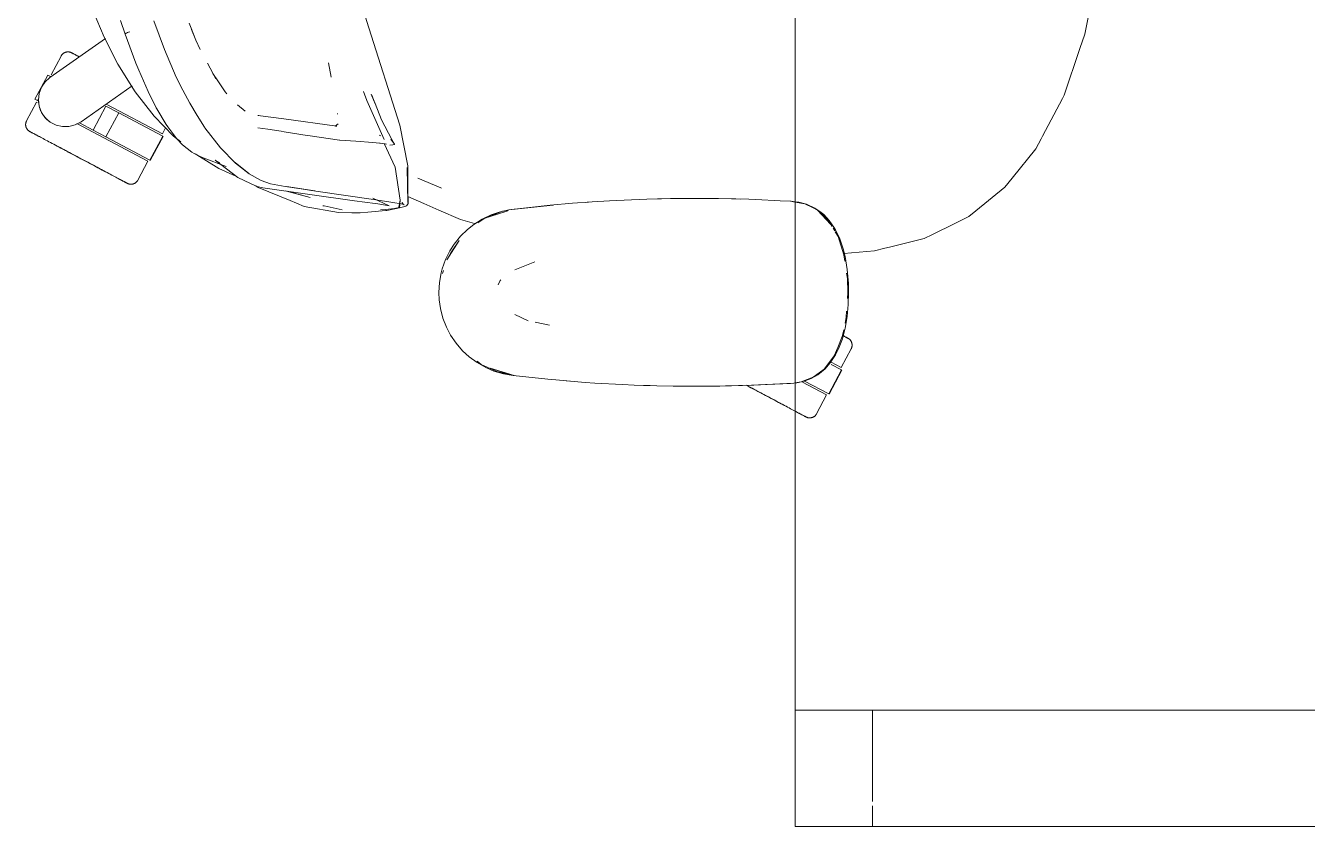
# Model space of a CAD drawing. Header units: millimetres. Extents: x 155927 to 295199, y -4084 to 97293.
# Drawn here: x 158387 to 159048, y 32621 to 33034 of the extents above; entities that cross this region are included whole.
import ezdxf

# ---------------------------------------------------------------- set-up
doc = ezdxf.new("R2010")
doc.units = ezdxf.units.MM
doc.header["$MEASUREMENT"] = 0
doc.layers.add('G-IMPT', color=8, linetype='CONTINUOUS', lineweight=9)
doc.layers.add('I-FURN', color=8, linetype='CONTINUOUS', lineweight=9)

msp = doc.modelspace()

# ---------------------------------------------------------------- linework, layer by layer
at = {"layer": 'G-IMPT'}
for p, q in [((158564.03, 33033.21), (158554.85, 33063.18)), ((158420.04, 33046.29), (158427.56, 33028.32)), ((158936.21, 33043.78), (158933.34, 33029.96)), ((158438.44, 33030), (158436.03, 33036.94)), ((158458.6, 33022.01), (158453.14, 33036.89)), ((158471.44, 33035.7), (158472.11, 33033.97)), ((158438.4, 33030), (158438.43, 33030.14)), ((158443.97, 33015.04), (158438.4, 33030)), ((158438.43, 33030.14), (158438.84, 33030.41)), ((158438.43, 33030.14), (158438.45, 33030.18)), ((158438.43, 33030.14), (158438.44, 33030)), ((158438.84, 33030.41), (158438.45, 33030.18)), ((158439.67, 33030.79), (158438.84, 33030.41)), ((158439.02, 33030.51), (158438.84, 33030.41)), ((158439.67, 33030.79), (158439.02, 33030.51)), ((158439.67, 33030.79), (158440.72, 33031.21)), ((158439.67, 33030.79), (158440.13, 33030.99)), ((158440.72, 33031.21), (158440.13, 33030.99)), ((158474.83, 33026.89), (158472.11, 33033.97)), ((158474.83, 33026.89), (158472.52, 33032.34)), ((158564.03, 33033.21), (158580.02, 32982.96)), ((158930.83, 33022.53), (158933.34, 33029.96)), ((158434.65, 33014.54), (158427.56, 33028.32)), ((158458.6, 33022.01), (158464.78, 33007.79)), ((158477.03, 33022.05), (158474.83, 33026.89)), ((158930.83, 33022.53), (158922.68, 32998.44)), ((158443.63, 33000.25), (158434.65, 33014.54)), ((158445.45, 33011.36), (158443.97, 33015.04)), ((158450.22, 33000.4), (158445.45, 33011.36)), ((158480.9, 33015), (158485.09, 33006.9)), ((158483.58, 33009.67), (158486.14, 33005.92)), ((158483.58, 33009.67), (158485.09, 33006.9)), ((158543.31, 33015.09), (158544.72, 33007.84)), ((158468.17, 33001.06), (158464.78, 33007.79)), ((158486.14, 33005.92), (158486.54, 33005.34)), ((158486.54, 33005.34), (158490.03, 33000.2)), ((158443.63, 33000.25), (158453.43, 32987.65)), ((158450.44, 32999.96), (158450.22, 33000.4)), ((158450.22, 33000.4), (158454.75, 32991.35)), ((158450.22, 33000.4), (158454.44, 32991.95)), ((158450.44, 32999.96), (158454.75, 32991.35)), ((158468.17, 33001.06), (158471.74, 32994.27)), ((158490.03, 33000.2), (158490.78, 32999.1)), ((158561.3, 33000.37), (158563.05, 32995.79)), ((158563.05, 32995.79), (158571.97, 32975.63)), ((158567.34, 32994.15), (158565.33, 32999.05)), ((158565.33, 32999.05), (158567.35, 32993.94)), ((158567.35, 32993.94), (158565.56, 32998.47)), ((158911.5, 32977.27), (158921.8, 32996.78)), ((158921.8, 32996.78), (158922.68, 32998.44)), ((158454.75, 32991.35), (158454.44, 32991.95)), ((158454.75, 32991.35), (158459.48, 32983.35)), ((158475.5, 32988.04), (158471.74, 32994.27)), ((158496.3, 32993.57), (158500.21, 32990.23)), ((158547.99, 32988.62), (158547.95, 32988.97)), ((158570.6, 32985.68), (158567.34, 32994.15)), ((158463.39, 32977.35), (158453.43, 32987.65)), ((158460.35, 32982.06), (158459.48, 32983.35)), ((158475.5, 32988.04), (158479.39, 32981.94)), ((158520.16, 32986.29), (158506.8, 32988.07)), ((158506.8, 32988.07), (158507.27, 32987.93)), ((158520.16, 32986.29), (158547.49, 32982.56)), ((158548.34, 32983.67), (158546.78, 32982.43)), ((158546.99, 32982.47), (158547.23, 32982.51)), ((158547.49, 32982.56), (158547.23, 32982.51)), ((158570.6, 32985.68), (158575.88, 32975.57)), ((158580.02, 32982.96), (158584.22, 32962.01)), ((158465.06, 32975.93), (158460.35, 32982.06)), ((158467.06, 32974.35), (158463.39, 32977.35)), ((158465.06, 32975.93), (158467.96, 32972.91)), ((158479.55, 32981.69), (158479.39, 32981.94)), ((158487.58, 32971.25), (158479.55, 32981.69)), ((158511.97, 32980.94), (158506.89, 32981.68)), ((158511.97, 32980.94), (158518.8, 32979.88)), ((158518.8, 32979.88), (158520.46, 32979.61)), ((158532.24, 32977.75), (158520.46, 32979.61)), ((158533.79, 32977.5), (158532.24, 32977.75)), ((158549, 32975.29), (158533.79, 32977.5)), ((158569.59, 32977.8), (158570.03, 32977.53)), ((158577.23, 32973.12), (158575.39, 32975.82)), ((158908.07, 32970.76), (158910.78, 32975.89)), ((158911.5, 32977.27), (158910.78, 32975.89)), ((158472.82, 32969.05), (158467.96, 32972.91)), ((158495.31, 32963.35), (158487.58, 32971.25)), ((158549, 32975.29), (158549.08, 32975.28)), ((158549.08, 32975.28), (158557.33, 32974.66)), ((158566.17, 32974.03), (158557.33, 32974.66)), ((158566.17, 32974.03), (158569.58, 32973.78)), ((158569.95, 32973.73), (158569.58, 32973.78)), ((158569.95, 32973.73), (158572.41, 32973.45)), ((158577.59, 32961.31), (158572, 32973.6)), ((158572.41, 32973.45), (158572.47, 32973.43)), ((158573.25, 32973.15), (158572.47, 32973.43)), ((158574.98, 32972.67), (158576.51, 32972.84)), ((158577.23, 32973.12), (158575.88, 32975.57)), ((158576.51, 32972.84), (158577.2, 32972.99)), ((158577.2, 32972.99), (158577.23, 32973.12)), ((158577.23, 32973.12), (158577.26, 32973.28)), ((158908.07, 32970.76), (158895.86, 32955.63)), ((158473.96, 32968.43), (158472.82, 32969.05)), ((158473.96, 32968.43), (158476.39, 32967.26)), ((158475.31, 32967.74), (158474.55, 32968.24)), ((158475.31, 32967.74), (158486.76, 32960.62)), ((158476.39, 32967.26), (158478.62, 32966.19)), ((158490.53, 32961.68), (158478.62, 32966.19)), ((158484.87, 32964.91), (158496.52, 32955.99)), ((158484.87, 32964.91), (158487.21, 32963.57)), ((158502.05, 32958.26), (158495.1, 32963.66)), ((158495.1, 32963.66), (158498.68, 32960.85)), ((158495.31, 32963.35), (158502.28, 32957.93)), ((158486.76, 32960.62), (158495.39, 32956.64)), ((158496.52, 32955.99), (158503.1, 32952.93)), ((158502.05, 32958.26), (158498.68, 32960.85)), ((158502.28, 32957.93), (158508.11, 32954.64)), ((158577.59, 32961.31), (158580.3, 32944.26)), ((158583.78, 32961.12), (158584.36, 32942.68)), ((158583.78, 32961.12), (158584.26, 32943.14)), ((158584.22, 32962.01), (158584.26, 32943.14)), ((158503.1, 32952.93), (158506.46, 32951.36)), ((158505.85, 32951.65), (158507.02, 32950.87)), ((158509.46, 32950.71), (158506.46, 32951.36)), ((158507.02, 32950.87), (158523.47, 32944.08)), ((158508.53, 32954.43), (158508.11, 32954.64)), ((158508.53, 32954.43), (158513.32, 32952.68)), ((158556.67, 32944.04), (158509.46, 32950.71)), ((158513.32, 32952.68), (158521, 32951.38)), ((158536.16, 32949.08), (158521, 32951.38)), ((158536.16, 32949.08), (158521.57, 32951.31)), ((158536.76, 32948.98), (158521.57, 32951.31)), ((158589.36, 32955.58), (158601.22, 32950.65)), ((158601.48, 32950.55), (158601.22, 32950.65)), ((158877.15, 32938.8), (158892.1, 32950.97)), ((158892.1, 32950.97), (158895.86, 32955.63)), ((158533.88, 32945.59), (158520.93, 32949.09)), ((158533.88, 32945.59), (158521.99, 32948.94)), ((158523.47, 32944.08), (158526.84, 32942.69)), ((158530.7, 32941.09), (158526.84, 32942.69)), ((158536.76, 32948.98), (158567.64, 32944.43)), ((158556.67, 32944.04), (158567.34, 32942.6)), ((158566.09, 32945.41), (158574.52, 32941.41)), ((158567.64, 32944.43), (158575.49, 32943.32)), ((158581.76, 32942.21), (158575.49, 32943.32)), ((158579.62, 32940.68), (158580.3, 32944.26)), ((158579.62, 32940.68), (158580.24, 32944.22)), ((158580.24, 32944.22), (158579.85, 32940.27)), ((158581.41, 32942.75), (158581.33, 32943.25)), ((158581.41, 32942.75), (158581.73, 32942.21)), ((158584.39, 32942.56), (158584.2, 32943.42)), ((158584.2, 32943.42), (158584.22, 32943.31)), ((158584.26, 32943.14), (158584.22, 32943.31)), ((158592.42, 32942.55), (158584.25, 32946.11)), ((158584.36, 32942.68), (158584.26, 32943.14)), ((158657.65, 32941.7), (158669.05, 32942.68)), ((158679.34, 32943.41), (158669.05, 32942.68)), ((158677.3, 32943.28), (158675.88, 32943.14)), ((158677.3, 32943.28), (158679.2, 32943.37)), ((158679.34, 32943.41), (158688.21, 32943.97)), ((158699.52, 32944.51), (158688.21, 32943.97)), ((158699.52, 32944.51), (158707.4, 32944.81)), ((158719.7, 32945.1), (158707.4, 32944.81)), ((158712.92, 32944.97), (158715, 32944.97)), ((158719.7, 32945.1), (158725.17, 32945.18)), ((158739.89, 32945.18), (158725.17, 32945.18)), ((158744.4, 32945.13), (158739.89, 32945.18)), ((158744.4, 32945.13), (158760.07, 32944.75)), ((158751.12, 32944.95), (158753.34, 32944.95)), ((158756.02, 32944.84), (158753.34, 32944.95)), ((158760.07, 32944.75), (158763.61, 32944.63)), ((158776.17, 32944.01), (158763.61, 32944.63)), ((158776.17, 32944.01), (158781.84, 32943.73)), ((158783.91, 32943.3), (158781.61, 32943.73)), ((158781.84, 32943.73), (158783.91, 32943.47)), ((158783.91, 32943.47), (158785.84, 32943.23)), ((158788.96, 32942.36), (158783.91, 32943.3)), ((158785.84, 32943.23), (158789.8, 32942.16)), ((158548.39, 32937.86), (158530.7, 32941.09)), ((158540.95, 32941.31), (158540.38, 32941.46)), ((158550.26, 32939.27), (158540.95, 32941.31)), ((158548.39, 32937.86), (158555.36, 32937.83)), ((158559.53, 32937.83), (158555.36, 32937.83)), ((158563.49, 32938.17), (158559.53, 32937.83)), ((158563.49, 32938.17), (158572.81, 32938.97)), ((158568.63, 32942.38), (158567.34, 32942.6)), ((158573.65, 32941.55), (158568.63, 32942.38)), ((158572.64, 32939.49), (158570.05, 32939.28)), ((158572.64, 32939.49), (158577.33, 32940.01)), ((158572.81, 32938.97), (158573.28, 32939.01)), ((158577.53, 32939.83), (158573.28, 32939.01)), ((158574.52, 32941.41), (158573.65, 32941.55)), ((158577.94, 32940.09), (158577.33, 32940.01)), ((158577.53, 32939.83), (158579.85, 32940.27)), ((158577.94, 32940.09), (158581.22, 32940.62)), ((158581.14, 32942.38), (158582.23, 32941.82)), ((158581.14, 32942.38), (158581.76, 32942.21)), ((158581.22, 32940.62), (158583.08, 32941.17)), ((158581.73, 32942.21), (158582.23, 32941.82)), ((158583.62, 32941.49), (158583.08, 32941.17)), ((158583.62, 32941.49), (158584, 32941.99)), ((158584.39, 32942.56), (158584, 32941.99)), ((158600.26, 32939.13), (158592.42, 32942.55)), ((158611.38, 32934.27), (158600.26, 32939.13)), ((158622.54, 32934.55), (158627.12, 32936.74)), ((158623.87, 32934.95), (158635.72, 32938.76)), ((158633.09, 32938.55), (158624.9, 32935.35)), ((158626.57, 32935.85), (158635.72, 32938.76)), ((158627.12, 32936.74), (158631.26, 32938.19)), ((158636.22, 32939.35), (158631.26, 32938.19)), ((158636.14, 32939.13), (158633.09, 32938.55)), ((158636.22, 32939.35), (158659.17, 32941.8)), ((158636.22, 32939.35), (158657.65, 32941.7)), ((158636.22, 32939.35), (158639.03, 32939.68)), ((158659.17, 32941.8), (158639.03, 32939.68)), ((158793.22, 32940.26), (158788.96, 32942.36)), ((158794.12, 32940.18), (158789.8, 32942.16)), ((158793.22, 32940.26), (158795.45, 32939.15)), ((158794.12, 32940.18), (158797.34, 32937.97)), ((158795.45, 32939.15), (158797.86, 32936.92)), ((158802.36, 32931.76), (158795.45, 32939.15)), ((158801.16, 32933.85), (158795.45, 32939.15)), ((158798.67, 32936.84), (158797.34, 32937.97)), ((158800.94, 32933.38), (158797.86, 32936.92)), ((158798.67, 32936.84), (158801.53, 32933.79)), ((158877.15, 32938.8), (158873.5, 32935.82)), ((158611.38, 32934.27), (158618.54, 32932.2)), ((158614.91, 32929.2), (158618.22, 32931.82)), ((158622.54, 32934.55), (158618.22, 32931.82)), ((158623.87, 32934.95), (158620.29, 32932.52)), ((158623.87, 32934.95), (158626.57, 32935.85)), ((158624.57, 32935.22), (158623.87, 32934.95)), ((158802.36, 32931.76), (158801.08, 32933.23)), ((158803.05, 32930.7), (158801.16, 32933.85)), ((158801.53, 32933.79), (158803.98, 32930.34)), ((158804.38, 32928.47), (158803.52, 32929.91)), ((158804.78, 32928.97), (158803.98, 32930.34)), ((158854.87, 32926.65), (158866.33, 32932.29)), ((158873.5, 32935.82), (158866.33, 32932.29)), ((158604.25, 32913.52), (158610.58, 32923.47)), ((158606.42, 32917.2), (158610.58, 32923.47)), ((158611.3, 32925.65), (158608.12, 32921.68)), ((158611.3, 32925.65), (158614.91, 32929.2)), ((158806.12, 32925.55), (158804.66, 32928)), ((158806.99, 32924.33), (158804.78, 32928.97)), ((158809.15, 32916.15), (158806.12, 32925.55)), ((158808.73, 32919.24), (158806.99, 32924.33)), ((158850.5, 32924.5), (158832.56, 32920.1)), ((158854.87, 32926.65), (158850.5, 32924.5)), ((158603.61, 32913.62), (158605.85, 32918.13)), ((158604.25, 32913.52), (158606.42, 32917.2)), ((158605.85, 32918.13), (158608.12, 32921.68)), ((158808.73, 32919.24), (158809.71, 32915.31)), ((158809.02, 32916.78), (158824.9, 32918.22)), ((158824.9, 32918.22), (158830.19, 32919.52)), ((158832.56, 32920.1), (158830.19, 32919.52)), ((158603.61, 32913.62), (158601.9, 32908.85)), ((158649.74, 32912.45), (158639.31, 32908.3)), ((158809.62, 32912.86), (158809.15, 32916.15)), ((158809.71, 32915.31), (158810.82, 32908.55)), ((158600.45, 32901.77), (158601.33, 32906.72)), ((158601.33, 32906.72), (158601.9, 32908.85)), ((158602.59, 32908.07), (158602.08, 32906.38)), ((158631.79, 32902.78), (158632.08, 32903.23)), ((158810.88, 32903.9), (158810.49, 32906.68)), ((158811.4, 32901.24), (158810.82, 32908.55)), ((158810.88, 32903.9), (158811.11, 32896.73)), ((158600.16, 32896.73), (158600.45, 32901.77)), ((158600.16, 32896.73), (158600.33, 32892.88)), ((158630.77, 32900.56), (158631.79, 32902.78)), ((158810.92, 32893.62), (158811.11, 32896.73)), ((158811.49, 32896.73), (158811.31, 32890.39)), ((158811.4, 32901.24), (158811.49, 32896.73)), ((158600.98, 32888.37), (158600.33, 32892.88)), ((158810.74, 32884.24), (158811.31, 32890.39)), ((158600.98, 32888.37), (158602.24, 32883.5)), ((158604.07, 32878.79), (158602.24, 32883.5)), ((158639.4, 32885.35), (158646.19, 32882.08)), ((158809.71, 32880.92), (158810.33, 32883.9)), ((158810.74, 32884.24), (158809.74, 32878.31)), ((158810.33, 32883.9), (158810.52, 32887.11)), ((158606.26, 32874.63), (158604.07, 32878.79)), ((158657.24, 32879.75), (158649.8, 32881.32)), ((158808.29, 32873.94), (158809, 32877.41)), ((158808.31, 32872.83), (158809.74, 32878.31)), ((158606.26, 32874.63), (158609.09, 32870.46)), ((158609.09, 32870.46), (158612.41, 32866.63)), ((158808.29, 32873.94), (158805.96, 32868.32)), ((158808.31, 32872.83), (158806.73, 32868.5)), ((158615.85, 32863.46), (158612.41, 32866.63)), ((158615.85, 32863.46), (158619.93, 32860.46)), ((158798.9, 32857.14), (158804.12, 32863.93)), ((158804.74, 32864.42), (158802.09, 32860.37)), ((158804.12, 32863.93), (158805.96, 32868.32)), ((158804.74, 32864.42), (158806.73, 32868.5)), ((158619.89, 32861.15), (158622, 32859.56)), ((158624.38, 32857.95), (158619.93, 32860.46)), ((158630.07, 32855.82), (158622, 32859.56)), ((158624.38, 32857.95), (158628.61, 32856.14)), ((158639.03, 32853.78), (158626.57, 32857.61)), ((158626.57, 32857.61), (158635.72, 32854.7)), ((158793.28, 32852.97), (158798.9, 32857.14)), ((158795.68, 32854.26), (158799.42, 32857.34)), ((158802.09, 32860.37), (158799.42, 32857.34)), ((158628.61, 32856.14), (158633.48, 32854.67)), ((158630.07, 32855.82), (158638.47, 32853.91)), ((158638.52, 32853.78), (158633.48, 32854.67)), ((158639.03, 32853.78), (158635.72, 32854.7)), ((158656.45, 32851.87), (158638.52, 32853.78)), ((158660.58, 32851.53), (158656.45, 32851.87)), ((158675.63, 32850.28), (158660.58, 32851.53)), ((158667.45, 32850.93), (158665.77, 32851.1)), ((158675.63, 32850.28), (158680.72, 32849.95)), ((158783.22, 32849.84), (158784.86, 32850.1)), ((158787.08, 32850.56), (158783.91, 32850.08)), ((158787.26, 32850.54), (158784.86, 32850.1)), ((158787.08, 32850.56), (158793.28, 32852.97)), ((158787.26, 32850.54), (158788.61, 32850.91)), ((158792.25, 32852.3), (158788.61, 32850.91)), ((158792.25, 32852.3), (158795.68, 32854.26)), ((158680.72, 32849.95), (158694.86, 32849.14)), ((158700.88, 32848.89), (158694.86, 32849.14)), ((158700.88, 32848.89), (158712.64, 32848.5)), ((158705.77, 32848.75), (158707.7, 32848.64)), ((158707.7, 32848.64), (158709.2, 32848.63)), ((158721.06, 32848.34), (158712.64, 32848.5)), ((158721.06, 32848.34), (158751.08, 32848.45)), ((158721.06, 32848.34), (158741.25, 32848.29)), ((158721.06, 32848.34), (158731.86, 32848.25)), ((158751.08, 32848.45), (158731.86, 32848.25)), ((158741.25, 32848.29), (158762.64, 32848.79)), ((158741.25, 32848.29), (158761.43, 32848.76)), ((158741.25, 32848.29), (158751.08, 32848.45)), ((158741.25, 32848.33), (158743.28, 32848.31)), ((158743.28, 32848.31), (158745.19, 32848.38)), ((158751.08, 32848.45), (158762.64, 32848.79)), ((158761.43, 32848.76), (158783.22, 32849.84)), ((158761.43, 32848.76), (158781.61, 32849.73)), ((158762.64, 32848.79), (158761.43, 32848.76)), ((158762.64, 32848.79), (158783.22, 32849.84)), ((158783.22, 32849.84), (158781.61, 32849.73))]:
    msp.add_line(p, q, dxfattribs=at)
at = {"layer": 'I-FURN'}
for p, q in [((158783.91, 34221.19), (158783.91, 32621.19)), ((158783.91, 32621.19), (158783.91, 34221.19)), ((158399.6, 33007.63), (158428.19, 33027.64)), ((158405.34, 33018.67), (158400.19, 33008.99)), ((158405.34, 33018.67), (158405.42, 33018.81)), ((158405.42, 33018.81), (158405.5, 33018.95)), ((158405.5, 33018.95), (158405.59, 33019.09)), ((158405.59, 33019.09), (158405.68, 33019.22)), ((158405.68, 33019.22), (158405.78, 33019.34)), ((158405.78, 33019.34), (158405.89, 33019.46)), ((158405.89, 33019.46), (158406, 33019.58)), ((158406, 33019.58), (158406.11, 33019.7)), ((158406.11, 33019.7), (158406.23, 33019.8)), ((158406.23, 33019.8), (158406.36, 33019.91)), ((158406.36, 33019.91), (158406.48, 33020.01)), ((158406.48, 33020.01), (158406.61, 33020.1)), ((158406.61, 33020.1), (158406.75, 33020.19)), ((158406.75, 33020.19), (158406.89, 33020.27)), ((158406.89, 33020.27), (158407.03, 33020.35)), ((158407.03, 33020.35), (158407.17, 33020.42)), ((158407.17, 33020.42), (158407.32, 33020.49)), ((158407.32, 33020.49), (158407.47, 33020.55)), ((158407.47, 33020.55), (158407.62, 33020.6)), ((158407.62, 33020.6), (158407.77, 33020.65)), ((158407.77, 33020.65), (158407.93, 33020.69)), ((158407.93, 33020.69), (158408.09, 33020.73)), ((158408.09, 33020.73), (158408.25, 33020.76)), ((158408.25, 33020.76), (158408.41, 33020.78)), ((158408.41, 33020.78), (158408.57, 33020.8)), ((158408.57, 33020.8), (158408.73, 33020.81)), ((158408.73, 33020.81), (158408.89, 33020.81)), ((158408.89, 33020.81), (158409.05, 33020.81)), ((158409.05, 33020.81), (158409.21, 33020.8)), ((158409.21, 33020.8), (158409.37, 33020.78)), ((158409.37, 33020.78), (158409.53, 33020.76)), ((158409.53, 33020.76), (158409.69, 33020.73)), ((158409.69, 33020.73), (158409.85, 33020.7)), ((158409.85, 33020.7), (158410, 33020.66)), ((158410, 33020.66), (158410.16, 33020.61)), ((158410.16, 33020.61), (158410.31, 33020.56)), ((158410.31, 33020.56), (158410.46, 33020.5)), ((158410.46, 33020.5), (158410.61, 33020.43)), ((158410.61, 33020.43), (158410.75, 33020.36)), ((158410.75, 33020.36), (158410.79, 33020.34)), ((158410.79, 33020.34), (158410.81, 33020.33)), ((158410.84, 33020.31), (158410.79, 33020.34)), ((158410.79, 33020.34), (158410.79, 33020.34)), ((158410.81, 33020.33), (158410.87, 33020.3)), ((158410.92, 33020.27), (158410.84, 33020.31)), ((158410.87, 33020.3), (158410.97, 33020.24)), ((158411.04, 33020.21), (158410.92, 33020.27)), ((158410.97, 33020.24), (158411.11, 33020.17)), ((158411.2, 33020.12), (158411.04, 33020.21)), ((158411.11, 33020.17), (158411.29, 33020.07)), ((158411.4, 33020.01), (158411.2, 33020.12)), ((158411.29, 33020.07), (158411.51, 33019.96)), ((158411.64, 33019.88), (158411.4, 33020.01)), ((158411.51, 33019.96), (158411.77, 33019.82)), ((158411.92, 33019.74), (158411.64, 33019.88)), ((158411.77, 33019.82), (158412.06, 33019.66)), ((158412.24, 33019.57), (158411.92, 33019.74)), ((158412.06, 33019.66), (158412.4, 33019.48)), ((158412.6, 33019.38), (158412.24, 33019.57)), ((158412.4, 33019.48), (158412.77, 33019.28)), ((158412.99, 33019.17), (158412.6, 33019.38)), ((158412.77, 33019.28), (158413.18, 33019.07)), ((158413.42, 33018.94), (158412.99, 33019.17)), ((158413.18, 33019.07), (158413.63, 33018.83)), ((158413.88, 33018.69), (158413.42, 33018.94)), ((158413.63, 33018.83), (158414.11, 33018.57)), ((158414.39, 33018.43), (158413.88, 33018.69)), ((158414.11, 33018.57), (158414.63, 33018.3)), ((158414.92, 33018.14), (158414.39, 33018.43)), ((158398.44, 33008.78), (158391.87, 32996.42)), ((158398.44, 33008.78), (158399.83, 33008.04)), ((158394.01, 32999.42), (158395.19, 33002.58)), ((158395.19, 33002.58), (158397.09, 33005.37)), ((158397.09, 33005.37), (158399.6, 33007.63)), ((158399.83, 33008.04), (158399.75, 33008.09)), ((158442.08, 33003.21), (158415.65, 32984.7)), ((158393.26, 32995.68), (158391.87, 32996.42)), ((158393.17, 32995.73), (158393.26, 32995.68)), ((158393.26, 32995.68), (158393.66, 32996.44)), ((158393.63, 32996.07), (158394.01, 32999.42)), ((158394.06, 32992.72), (158393.63, 32996.07)), ((158392.68, 32994.86), (158387.53, 32985.17)), ((158392.68, 32994.86), (158393.05, 32994.66)), ((158395.28, 32989.58), (158394.06, 32992.72)), ((158397.21, 32986.81), (158395.28, 32989.58)), ((158428.41, 32992.85), (158421.84, 32980.48)), ((158428.41, 32992.85), (158435.05, 32989.32)), ((158435.05, 32989.32), (158428.48, 32976.95)), ((158428.88, 32993.73), (158457.58, 32978.47)), ((158435.05, 32989.32), (158457.76, 32977.24)), ((158387.05, 32983.27), (158387.06, 32983.43)), ((158387.06, 32983.11), (158387.05, 32983.27)), ((158387.06, 32983.43), (158387.07, 32983.6)), ((158387.07, 32982.95), (158387.06, 32983.11)), ((158387.07, 32983.6), (158387.08, 32983.76)), ((158387.08, 32982.79), (158387.07, 32982.95)), ((158387.08, 32983.76), (158387.1, 32983.92)), ((158387.11, 32982.63), (158387.08, 32982.79)), ((158387.1, 32983.92), (158387.13, 32984.07)), ((158387.14, 32982.47), (158387.11, 32982.63)), ((158387.13, 32984.07), (158387.17, 32984.23)), ((158387.17, 32982.32), (158387.14, 32982.47)), ((158387.17, 32984.23), (158387.21, 32984.39)), ((158387.21, 32982.16), (158387.17, 32982.32)), ((158387.21, 32984.39), (158387.26, 32984.54)), ((158387.26, 32984.54), (158387.31, 32984.69)), ((158387.31, 32984.69), (158387.37, 32984.84)), ((158387.37, 32984.84), (158387.43, 32984.99)), ((158387.43, 32984.99), (158387.51, 32985.14)), ((158387.51, 32985.14), (158387.53, 32985.17)), ((158395.75, 32988.74), (158398.05, 32985.95)), ((158399.75, 32984.59), (158397.21, 32986.81)), ((158398.05, 32985.95), (158399.47, 32984.8)), ((158402.75, 32983.05), (158399.75, 32984.59)), ((158406.03, 32982.26), (158402.75, 32983.05)), ((158412.67, 32983.11), (158409.4, 32982.28)), ((158415.65, 32984.7), (158412.67, 32983.11)), ((158413.46, 32983.81), (158450.07, 32964.34)), ((158421.84, 32980.48), (158414.78, 32984.24)), ((158387.26, 32982.01), (158387.21, 32982.16)), ((158387.32, 32981.85), (158387.26, 32982.01)), ((158387.38, 32981.7), (158387.32, 32981.85)), ((158387.44, 32981.56), (158387.38, 32981.7)), ((158387.51, 32981.41), (158387.44, 32981.56)), ((158387.59, 32981.27), (158387.51, 32981.41)), ((158387.67, 32981.13), (158387.59, 32981.27)), ((158387.76, 32981), (158387.67, 32981.13)), ((158387.86, 32980.87), (158387.76, 32981)), ((158387.96, 32980.74), (158387.86, 32980.87)), ((158388.06, 32980.62), (158387.96, 32980.74)), ((158388.17, 32980.5), (158388.06, 32980.62)), ((158388.28, 32980.39), (158388.17, 32980.5)), ((158388.4, 32980.28), (158388.28, 32980.39)), ((158388.52, 32980.17), (158388.4, 32980.28)), ((158388.65, 32980.07), (158388.52, 32980.17)), ((158388.78, 32979.98), (158388.65, 32980.07)), ((158388.91, 32979.89), (158388.78, 32979.98)), ((158389.05, 32979.8), (158388.91, 32979.89)), ((158389.19, 32979.72), (158389.05, 32979.8)), ((158389.2, 32979.72), (158389.19, 32979.72)), ((158389.19, 32979.72), (158389.21, 32979.71)), ((158389.24, 32979.7), (158389.2, 32979.72)), ((158389.21, 32979.71), (158389.27, 32979.68)), ((158389.32, 32979.65), (158389.24, 32979.7)), ((158389.27, 32979.68), (158389.37, 32979.63)), ((158389.44, 32979.59), (158389.32, 32979.65)), ((158389.37, 32979.63), (158389.51, 32979.55)), ((158389.61, 32979.5), (158389.44, 32979.59)), ((158389.51, 32979.55), (158389.69, 32979.46)), ((158389.81, 32979.4), (158389.61, 32979.5)), ((158389.69, 32979.46), (158389.91, 32979.34)), ((158390.05, 32979.27), (158389.81, 32979.4)), ((158389.91, 32979.34), (158390.17, 32979.2)), ((158390.33, 32979.12), (158390.05, 32979.27)), ((158390.17, 32979.2), (158390.47, 32979.05)), ((158390.64, 32978.95), (158390.33, 32979.12)), ((158390.47, 32979.05), (158390.8, 32978.87)), ((158391, 32978.76), (158390.64, 32978.95)), ((158390.8, 32978.87), (158391.18, 32978.67)), ((158391.39, 32978.55), (158391, 32978.76)), ((158391.18, 32978.67), (158391.59, 32978.45)), ((158391.82, 32978.32), (158391.39, 32978.55)), ((158391.59, 32978.45), (158392.03, 32978.21)), ((158392.29, 32978.08), (158391.82, 32978.32)), ((158392.03, 32978.21), (158392.52, 32977.96)), ((158392.79, 32977.81), (158392.29, 32978.08)), ((158392.52, 32977.96), (158393.03, 32977.68)), ((158393.33, 32977.53), (158392.79, 32977.81)), ((158393.03, 32977.68), (158393.58, 32977.39)), ((158393.89, 32977.22), (158393.33, 32977.53)), ((158393.58, 32977.39), (158394.17, 32977.08)), ((158394.17, 32977.08), (158394.78, 32976.75)), ((158394.78, 32976.75), (158395.43, 32976.41)), ((158395.43, 32976.41), (158396.11, 32976.05)), ((158396.11, 32976.05), (158396.82, 32975.67)), ((158409.4, 32982.28), (158406.03, 32982.26)), ((158428.48, 32976.95), (158421.84, 32980.48)), ((158451.19, 32964.88), (158428.48, 32976.95)), ((158457.76, 32977.24), (158451.19, 32964.88)), ((158451.36, 32964.79), (158457.93, 32977.15)), ((158457.58, 32978.47), (158459.26, 32981.63)), ((158396.82, 32975.67), (158397.55, 32975.28)), ((158397.55, 32975.28), (158398.31, 32974.87)), ((158398.31, 32974.87), (158399.1, 32974.46)), ((158399.1, 32974.46), (158399.91, 32974.02)), ((158399.91, 32974.02), (158400.75, 32973.58)), ((158400.75, 32973.58), (158401.6, 32973.12)), ((158401.6, 32973.12), (158402.48, 32972.66)), ((158402.48, 32972.66), (158403.38, 32972.18)), ((158403.87, 32971.92), (158402.96, 32972.4)), ((158403.38, 32972.18), (158404.29, 32971.7)), ((158404.79, 32971.43), (158403.87, 32971.92)), ((158404.29, 32971.7), (158405.22, 32971.2)), ((158405.73, 32970.93), (158404.79, 32971.43)), ((158405.22, 32971.2), (158406.17, 32970.7)), ((158406.68, 32970.43), (158405.73, 32970.93)), ((158406.17, 32970.7), (158407.12, 32970.19)), ((158407.64, 32969.91), (158406.68, 32970.43)), ((158407.12, 32970.19), (158408.09, 32969.67)), ((158408.62, 32969.39), (158407.64, 32969.91)), ((158408.09, 32969.67), (158409.07, 32969.15)), ((158409.6, 32968.87), (158408.62, 32969.39)), ((158409.07, 32969.15), (158410.06, 32968.63)), ((158410.59, 32968.34), (158409.6, 32968.87)), ((158410.06, 32968.63), (158411.05, 32968.1)), ((158411.59, 32967.81), (158410.59, 32968.34)), ((158411.05, 32968.1), (158412.05, 32967.57)), ((158412.59, 32967.28), (158411.59, 32967.81)), ((158412.05, 32967.57), (158413.05, 32967.04)), ((158413.6, 32966.75), (158412.59, 32967.28)), ((158413.05, 32967.04), (158414.06, 32966.5)), ((158414.6, 32966.21), (158413.6, 32966.75)), ((158414.06, 32966.5), (158415.06, 32965.97)), ((158415.61, 32965.68), (158414.6, 32966.21)), ((158415.06, 32965.97), (158416.07, 32965.43)), ((158416.61, 32965.15), (158415.61, 32965.68)), ((158416.07, 32965.43), (158417.07, 32964.9)), ((158417.61, 32964.61), (158416.61, 32965.15)), ((158417.07, 32964.9), (158418.07, 32964.37)), ((158418.6, 32964.09), (158417.61, 32964.61)), ((158418.07, 32964.37), (158419.06, 32963.84)), ((158419.59, 32963.56), (158418.6, 32964.09)), ((158419.06, 32963.84), (158420.04, 32963.32)), ((158420.57, 32963.04), (158419.59, 32963.56)), ((158420.04, 32963.32), (158421.02, 32962.8)), ((158421.54, 32962.53), (158420.57, 32963.04)), ((158421.02, 32962.8), (158421.98, 32962.29)), ((158422.49, 32962.02), (158421.54, 32962.53)), ((158444.92, 32954.66), (158450.07, 32964.34)), ((158421.98, 32962.29), (158422.93, 32961.78)), ((158423.44, 32961.51), (158422.49, 32962.02)), ((158422.93, 32961.78), (158423.87, 32961.29)), ((158424.37, 32961.02), (158423.44, 32961.51)), ((158423.87, 32961.29), (158424.79, 32960.8)), ((158425.28, 32960.53), (158424.37, 32961.02)), ((158424.79, 32960.8), (158425.7, 32960.31)), ((158426.18, 32960.06), (158425.28, 32960.53)), ((158425.7, 32960.31), (158426.58, 32959.84)), ((158427.05, 32959.59), (158426.18, 32960.06)), ((158426.58, 32959.84), (158427.45, 32959.38)), ((158427.91, 32959.14), (158427.05, 32959.59)), ((158427.45, 32959.38), (158428.3, 32958.93)), ((158428.75, 32958.69), (158427.91, 32959.14)), ((158428.3, 32958.93), (158429.12, 32958.49)), ((158429.12, 32958.49), (158429.92, 32958.07)), ((158429.92, 32958.07), (158430.7, 32957.65)), ((158430.7, 32957.65), (158431.45, 32957.26)), ((158431.45, 32957.26), (158432.17, 32956.87)), ((158432.17, 32956.87), (158432.87, 32956.5)), ((158432.87, 32956.5), (158433.53, 32956.15)), ((158433.53, 32956.15), (158434.16, 32955.81)), ((158434.16, 32955.81), (158434.77, 32955.49)), ((158435.08, 32955.33), (158434.49, 32955.64)), ((158434.77, 32955.49), (158435.33, 32955.19)), ((158435.63, 32955.03), (158435.08, 32955.33)), ((158435.33, 32955.19), (158435.87, 32954.9)), ((158436.14, 32954.76), (158435.63, 32955.03)), ((158435.87, 32954.9), (158436.37, 32954.64)), ((158436.63, 32954.5), (158436.14, 32954.76)), ((158436.37, 32954.64), (158436.84, 32954.39)), ((158437.07, 32954.27), (158436.63, 32954.5)), ((158436.84, 32954.39), (158437.27, 32954.16)), ((158437.48, 32954.05), (158437.07, 32954.27)), ((158437.27, 32954.16), (158437.66, 32953.95)), ((158437.86, 32953.85), (158437.48, 32954.05)), ((158437.66, 32953.95), (158438.01, 32953.76)), ((158438.19, 32953.67), (158437.86, 32953.85)), ((158438.01, 32953.76), (158438.33, 32953.6)), ((158438.49, 32953.51), (158438.19, 32953.67)), ((158438.33, 32953.6), (158438.61, 32953.45)), ((158438.75, 32953.38), (158438.49, 32953.51)), ((158438.61, 32953.45), (158438.85, 32953.32)), ((158438.97, 32953.26), (158438.75, 32953.38)), ((158438.85, 32953.32), (158439.05, 32953.21)), ((158439.15, 32953.16), (158438.97, 32953.26)), ((158439.05, 32953.21), (158439.22, 32953.13)), ((158439.29, 32953.09), (158439.15, 32953.16)), ((158439.22, 32953.13), (158439.34, 32953.06)), ((158439.39, 32953.03), (158439.29, 32953.09)), ((158439.34, 32953.06), (158439.42, 32953.02)), ((158439.45, 32953), (158439.39, 32953.03)), ((158439.42, 32953.02), (158439.46, 32953)), ((158439.47, 32952.99), (158439.45, 32953)), ((158439.46, 32953), (158439.47, 32952.99)), ((158439.51, 32952.97), (158439.47, 32952.99)), ((158439.65, 32952.9), (158439.51, 32952.97)), ((158439.8, 32952.84), (158439.65, 32952.9)), ((158439.95, 32952.78), (158439.8, 32952.84)), ((158440.1, 32952.72), (158439.95, 32952.78)), ((158440.25, 32952.67), (158440.1, 32952.72)), ((158440.41, 32952.63), (158440.25, 32952.67)), ((158440.57, 32952.6), (158440.41, 32952.63)), ((158440.73, 32952.57), (158440.57, 32952.6)), ((158440.89, 32952.55), (158440.73, 32952.57)), ((158441.05, 32952.53), (158440.89, 32952.55)), ((158441.21, 32952.52), (158441.05, 32952.53)), ((158441.37, 32952.52), (158441.21, 32952.52)), ((158441.53, 32952.52), (158441.37, 32952.52)), ((158441.69, 32952.53), (158441.53, 32952.52)), ((158441.85, 32952.55), (158441.69, 32952.53)), ((158442.01, 32952.57), (158441.85, 32952.55)), ((158442.17, 32952.6), (158442.01, 32952.57)), ((158442.33, 32952.64), (158442.17, 32952.6)), ((158442.48, 32952.68), (158442.33, 32952.64)), ((158442.63, 32952.73), (158442.48, 32952.68)), ((158442.79, 32952.78), (158442.63, 32952.73)), ((158442.94, 32952.84), (158442.79, 32952.78)), ((158443.08, 32952.91), (158442.94, 32952.84)), ((158443.23, 32952.98), (158443.08, 32952.91)), ((158443.37, 32953.06), (158443.23, 32952.98)), ((158443.51, 32953.14), (158443.37, 32953.06)), ((158443.64, 32953.23), (158443.51, 32953.14)), ((158443.77, 32953.32), (158443.64, 32953.23)), ((158443.9, 32953.42), (158443.77, 32953.32)), ((158444.02, 32953.53), (158443.9, 32953.42)), ((158444.14, 32953.64), (158444.02, 32953.53)), ((158444.26, 32953.75), (158444.14, 32953.64)), ((158444.37, 32953.87), (158444.26, 32953.75)), ((158444.47, 32953.99), (158444.37, 32953.87)), ((158444.57, 32954.12), (158444.47, 32953.99)), ((158444.67, 32954.25), (158444.57, 32954.12)), ((158444.76, 32954.38), (158444.67, 32954.25)), ((158444.84, 32954.52), (158444.76, 32954.38)), ((158444.92, 32954.66), (158444.84, 32954.52)), ((158808.56, 32874.45), (158808.99, 32874.22)), ((158809.21, 32874.1), (158808.8, 32874.32)), ((158808.99, 32874.22), (158809.38, 32874.01)), ((158809.58, 32873.91), (158809.21, 32874.1)), ((158809.38, 32874.01), (158809.74, 32873.82)), ((158809.92, 32873.73), (158809.58, 32873.91)), ((158809.74, 32873.82), (158810.06, 32873.65)), ((158810.21, 32873.57), (158809.92, 32873.73)), ((158810.06, 32873.65), (158810.34, 32873.5)), ((158810.47, 32873.43), (158810.21, 32873.57)), ((158810.34, 32873.5), (158810.58, 32873.38)), ((158810.69, 32873.31), (158810.47, 32873.43)), ((158810.58, 32873.38), (158810.78, 32873.27)), ((158810.87, 32873.22), (158810.69, 32873.31)), ((158810.78, 32873.27), (158810.94, 32873.18)), ((158811.01, 32873.14), (158810.87, 32873.22)), ((158810.94, 32873.18), (158811.06, 32873.12)), ((158811.11, 32873.09), (158811.01, 32873.14)), ((158811.06, 32873.12), (158811.14, 32873.07)), ((158811.17, 32873.06), (158811.11, 32873.09)), ((158811.14, 32873.07), (158811.19, 32873.05)), ((158811.19, 32873.05), (158811.17, 32873.06)), ((158811.19, 32873.05), (158811.33, 32872.97)), ((158811.19, 32873.05), (158811.19, 32873.05)), ((158811.33, 32872.97), (158811.47, 32872.89)), ((158811.47, 32872.89), (158811.61, 32872.8)), ((158811.61, 32872.8), (158811.74, 32872.7)), ((158811.74, 32872.7), (158811.86, 32872.6)), ((158811.86, 32872.6), (158811.98, 32872.5)), ((158811.98, 32872.5), (158812.1, 32872.39)), ((158812.1, 32872.39), (158812.22, 32872.27)), ((158812.22, 32872.27), (158812.32, 32872.15)), ((158812.32, 32872.15), (158812.43, 32872.03)), ((158812.43, 32872.03), (158812.53, 32871.9)), ((158812.53, 32871.9), (158812.62, 32871.77)), ((158812.62, 32871.77), (158812.71, 32871.64)), ((158812.71, 32871.64), (158812.79, 32871.5)), ((158812.79, 32871.5), (158812.87, 32871.36)), ((158812.87, 32871.36), (158812.94, 32871.21)), ((158812.94, 32871.21), (158813.01, 32871.07)), ((158813.01, 32871.07), (158813.07, 32870.92)), ((158813.07, 32870.92), (158813.12, 32870.77)), ((158813.12, 32870.77), (158813.17, 32870.61)), ((158813.17, 32870.61), (158813.21, 32870.46)), ((158813.21, 32870.46), (158813.25, 32870.3)), ((158813.25, 32870.3), (158813.28, 32870.14)), ((158813.28, 32870.14), (158813.3, 32869.98)), ((158813.3, 32869.98), (158813.32, 32869.82)), ((158807.71, 32857.91), (158812.86, 32867.6)), ((158812.88, 32867.64), (158812.86, 32867.6)), ((158812.95, 32867.78), (158812.88, 32867.64)), ((158813.02, 32867.93), (158812.95, 32867.78)), ((158813.08, 32868.08), (158813.02, 32867.93)), ((158813.13, 32868.23), (158813.08, 32868.08)), ((158813.18, 32868.38), (158813.13, 32868.23)), ((158813.22, 32868.54), (158813.18, 32868.38)), ((158813.25, 32868.7), (158813.22, 32868.54)), ((158813.28, 32868.86), (158813.25, 32868.7)), ((158813.3, 32869.02), (158813.28, 32868.86)), ((158813.32, 32869.18), (158813.3, 32869.02)), ((158813.32, 32869.82), (158813.33, 32869.66)), ((158813.33, 32869.34), (158813.32, 32869.18)), ((158813.33, 32869.66), (158813.33, 32869.5)), ((158813.33, 32869.5), (158813.33, 32869.34)), ((158807.89, 32856.68), (158801.32, 32844.32)), ((158802.52, 32860.67), (158807.71, 32857.91)), ((158802.6, 32859.5), (158807.89, 32856.68)), ((158787.71, 32850.43), (158800.2, 32843.78)), ((158801.32, 32844.32), (158788.81, 32850.97)), ((158801.49, 32844.23), (158808.06, 32856.59)), ((158759.73, 32848.31), (158758.75, 32848.84)), ((158759.2, 32848.6), (158760.19, 32848.07)), ((158760.72, 32847.79), (158759.73, 32848.31)), ((158760.19, 32848.07), (158761.18, 32847.54)), ((158761.72, 32847.26), (158760.72, 32847.79)), ((158761.18, 32847.54), (158762.18, 32847.01)), ((158762.72, 32846.72), (158761.72, 32847.26)), ((158762.18, 32847.01), (158763.18, 32846.48)), ((158763.73, 32846.19), (158762.72, 32846.72)), ((158763.18, 32846.48), (158764.19, 32845.94)), ((158764.73, 32845.65), (158763.73, 32846.19)), ((158764.19, 32845.94), (158765.19, 32845.41)), ((158765.74, 32845.12), (158764.73, 32845.65)), ((158765.19, 32845.41), (158766.2, 32844.87)), ((158766.74, 32844.59), (158765.74, 32845.12)), ((158766.2, 32844.87), (158767.2, 32844.34)), ((158767.74, 32844.06), (158766.74, 32844.59)), ((158767.2, 32844.34), (158768.2, 32843.81)), ((158768.73, 32843.53), (158767.74, 32844.06)), ((158768.2, 32843.81), (158769.19, 32843.28)), ((158769.72, 32843), (158768.73, 32843.53)), ((158795.05, 32834.1), (158800.2, 32843.78)), ((158769.19, 32843.28), (158770.17, 32842.76)), ((158770.7, 32842.48), (158769.72, 32843)), ((158770.17, 32842.76), (158771.15, 32842.24)), ((158771.67, 32841.97), (158770.7, 32842.48)), ((158771.15, 32842.24), (158772.11, 32841.73)), ((158772.62, 32841.46), (158771.67, 32841.97)), ((158772.11, 32841.73), (158773.06, 32841.23)), ((158773.57, 32840.96), (158772.62, 32841.46)), ((158773.06, 32841.23), (158774, 32840.73)), ((158774.5, 32840.46), (158773.57, 32840.96)), ((158774, 32840.73), (158774.92, 32840.24)), ((158775.41, 32839.98), (158774.5, 32840.46)), ((158774.92, 32840.24), (158775.83, 32839.75)), ((158776.31, 32839.5), (158775.41, 32839.98)), ((158775.83, 32839.75), (158776.71, 32839.28)), ((158777.18, 32839.03), (158776.31, 32839.5)), ((158776.71, 32839.28), (158777.58, 32838.82)), ((158778.04, 32838.58), (158777.18, 32839.03)), ((158777.58, 32838.82), (158778.43, 32838.37)), ((158778.88, 32838.13), (158778.04, 32838.58)), ((158778.43, 32838.37), (158779.25, 32837.93)), ((158779.25, 32837.93), (158780.05, 32837.51)), ((158780.05, 32837.51), (158780.83, 32837.09)), ((158780.83, 32837.09), (158781.58, 32836.7)), ((158781.58, 32836.7), (158782.3, 32836.31)), ((158782.3, 32836.31), (158783, 32835.94)), ((158783, 32835.94), (158783.66, 32835.59)), ((158783.66, 32835.59), (158784.29, 32835.25)), ((158784.29, 32835.25), (158784.9, 32834.93)), ((158785.21, 32834.77), (158784.62, 32835.08)), ((158784.9, 32834.93), (158785.46, 32834.63)), ((158785.76, 32834.47), (158785.21, 32834.77)), ((158785.46, 32834.63), (158786, 32834.35)), ((158786.27, 32834.2), (158785.76, 32834.47)), ((158786, 32834.35), (158786.5, 32834.08)), ((158786.76, 32833.94), (158786.27, 32834.2)), ((158786.5, 32834.08), (158786.97, 32833.83)), ((158787.2, 32833.71), (158786.76, 32833.94)), ((158786.97, 32833.83), (158787.4, 32833.6)), ((158787.61, 32833.49), (158787.2, 32833.71)), ((158787.4, 32833.6), (158787.79, 32833.39)), ((158787.99, 32833.29), (158787.61, 32833.49)), ((158787.79, 32833.39), (158788.14, 32833.2)), ((158788.32, 32833.11), (158787.99, 32833.29)), ((158788.14, 32833.2), (158788.46, 32833.04)), ((158788.62, 32832.95), (158788.32, 32833.11)), ((158788.46, 32833.04), (158788.74, 32832.89)), ((158788.88, 32832.82), (158788.62, 32832.95)), ((158788.74, 32832.89), (158788.98, 32832.76)), ((158789.1, 32832.7), (158788.88, 32832.82)), ((158788.98, 32832.76), (158789.18, 32832.65)), ((158789.28, 32832.6), (158789.1, 32832.7)), ((158789.18, 32832.65), (158789.35, 32832.57)), ((158789.42, 32832.53), (158789.28, 32832.6)), ((158789.35, 32832.57), (158789.47, 32832.5)), ((158789.52, 32832.48), (158789.42, 32832.53)), ((158789.47, 32832.5), (158789.55, 32832.46)), ((158789.58, 32832.44), (158789.52, 32832.48)), ((158789.55, 32832.46), (158789.59, 32832.44)), ((158789.6, 32832.43), (158789.58, 32832.44)), ((158789.59, 32832.44), (158789.6, 32832.43)), ((158789.64, 32832.41), (158789.6, 32832.43)), ((158789.78, 32832.34), (158789.64, 32832.41)), ((158789.93, 32832.28), (158789.78, 32832.34)), ((158790.08, 32832.22), (158789.93, 32832.28)), ((158790.23, 32832.16), (158790.08, 32832.22)), ((158790.38, 32832.12), (158790.23, 32832.16)), ((158790.54, 32832.07), (158790.38, 32832.12)), ((158790.7, 32832.04), (158790.54, 32832.07)), ((158790.86, 32832.01), (158790.7, 32832.04)), ((158791.02, 32831.99), (158790.86, 32832.01)), ((158791.18, 32831.97), (158791.02, 32831.99)), ((158791.34, 32831.96), (158791.18, 32831.97)), ((158791.5, 32831.96), (158791.34, 32831.96)), ((158791.66, 32831.96), (158791.5, 32831.96)), ((158791.82, 32831.97), (158791.66, 32831.96)), ((158791.98, 32831.99), (158791.82, 32831.97)), ((158792.14, 32832.01), (158791.98, 32831.99)), ((158792.3, 32832.04), (158792.14, 32832.01)), ((158792.46, 32832.08), (158792.3, 32832.04)), ((158792.61, 32832.12), (158792.46, 32832.08)), ((158792.76, 32832.17), (158792.61, 32832.12)), ((158792.92, 32832.22), (158792.76, 32832.17)), ((158793.07, 32832.28), (158792.92, 32832.22)), ((158793.21, 32832.35), (158793.07, 32832.28)), ((158793.36, 32832.42), (158793.21, 32832.35)), ((158793.5, 32832.5), (158793.36, 32832.42)), ((158793.64, 32832.58), (158793.5, 32832.5)), ((158793.77, 32832.67), (158793.64, 32832.58)), ((158793.9, 32832.76), (158793.77, 32832.67)), ((158794.03, 32832.86), (158793.9, 32832.76)), ((158794.15, 32832.97), (158794.03, 32832.86)), ((158794.27, 32833.08), (158794.15, 32832.97)), ((158794.39, 32833.19), (158794.27, 32833.08)), ((158794.5, 32833.31), (158794.39, 32833.19)), ((158794.6, 32833.43), (158794.5, 32833.31)), ((158794.7, 32833.56), (158794.6, 32833.43)), ((158794.8, 32833.69), (158794.7, 32833.56)), ((158794.88, 32833.82), (158794.8, 32833.69)), ((158794.97, 32833.96), (158794.88, 32833.82)), ((158795.05, 32834.1), (158794.97, 32833.96)), ((158783.91, 32681.19), (159218.91, 32681.19)), ((158823.91, 32681.19), (158783.91, 32681.19)), ((158783.91, 32681.19), (158783.91, 32621.19)), ((158783.91, 32621.19), (158783.91, 32681.19)), ((159543.91, 32681.19), (158823.91, 32681.19)), ((158823.91, 32681.19), (158823.91, 32634.09)), ((158823.91, 32681.19), (158823.91, 32634.09)), ((158823.91, 32631.77), (158823.91, 32621.19)), ((158823.91, 32631.77), (158823.91, 32621.19)), ((158783.91, 32621.19), (158823.91, 32621.19)), ((159583.91, 32621.19), (158783.91, 32621.19)), ((158783.91, 32621.19), (159583.91, 32621.19)), ((159583.91, 32621.19), (158783.91, 32621.19)), ((158823.91, 32621.19), (159543.91, 32621.19))]:
    msp.add_line(p, q, dxfattribs=at)
for points in [[(158393.73, 32994.63), (158393.69, 32995), (158393.65, 32995.67), (158393.65, 32996.21), (158393.66, 32996.44)], [(158397.7, 32986.29), (158397.29, 32986.69), (158396.93, 32987.11), (158396.6, 32987.53)]]:
    msp.add_open_spline(points, degree=3, dxfattribs=at)
msp.add_open_spline([(158394.99, 32990.13), (158394.92, 32990.29), (158394.63, 32990.93), (158394.4, 32991.55), (158394.26, 32992.02)], degree=3, knots=[-0.5319761, -0.5319761, -0.5319761, -0.5319761, -0.5, -0.4, -0.4, -0.4, -0.4], dxfattribs=at)

doc.saveas('drawing.dxf')
